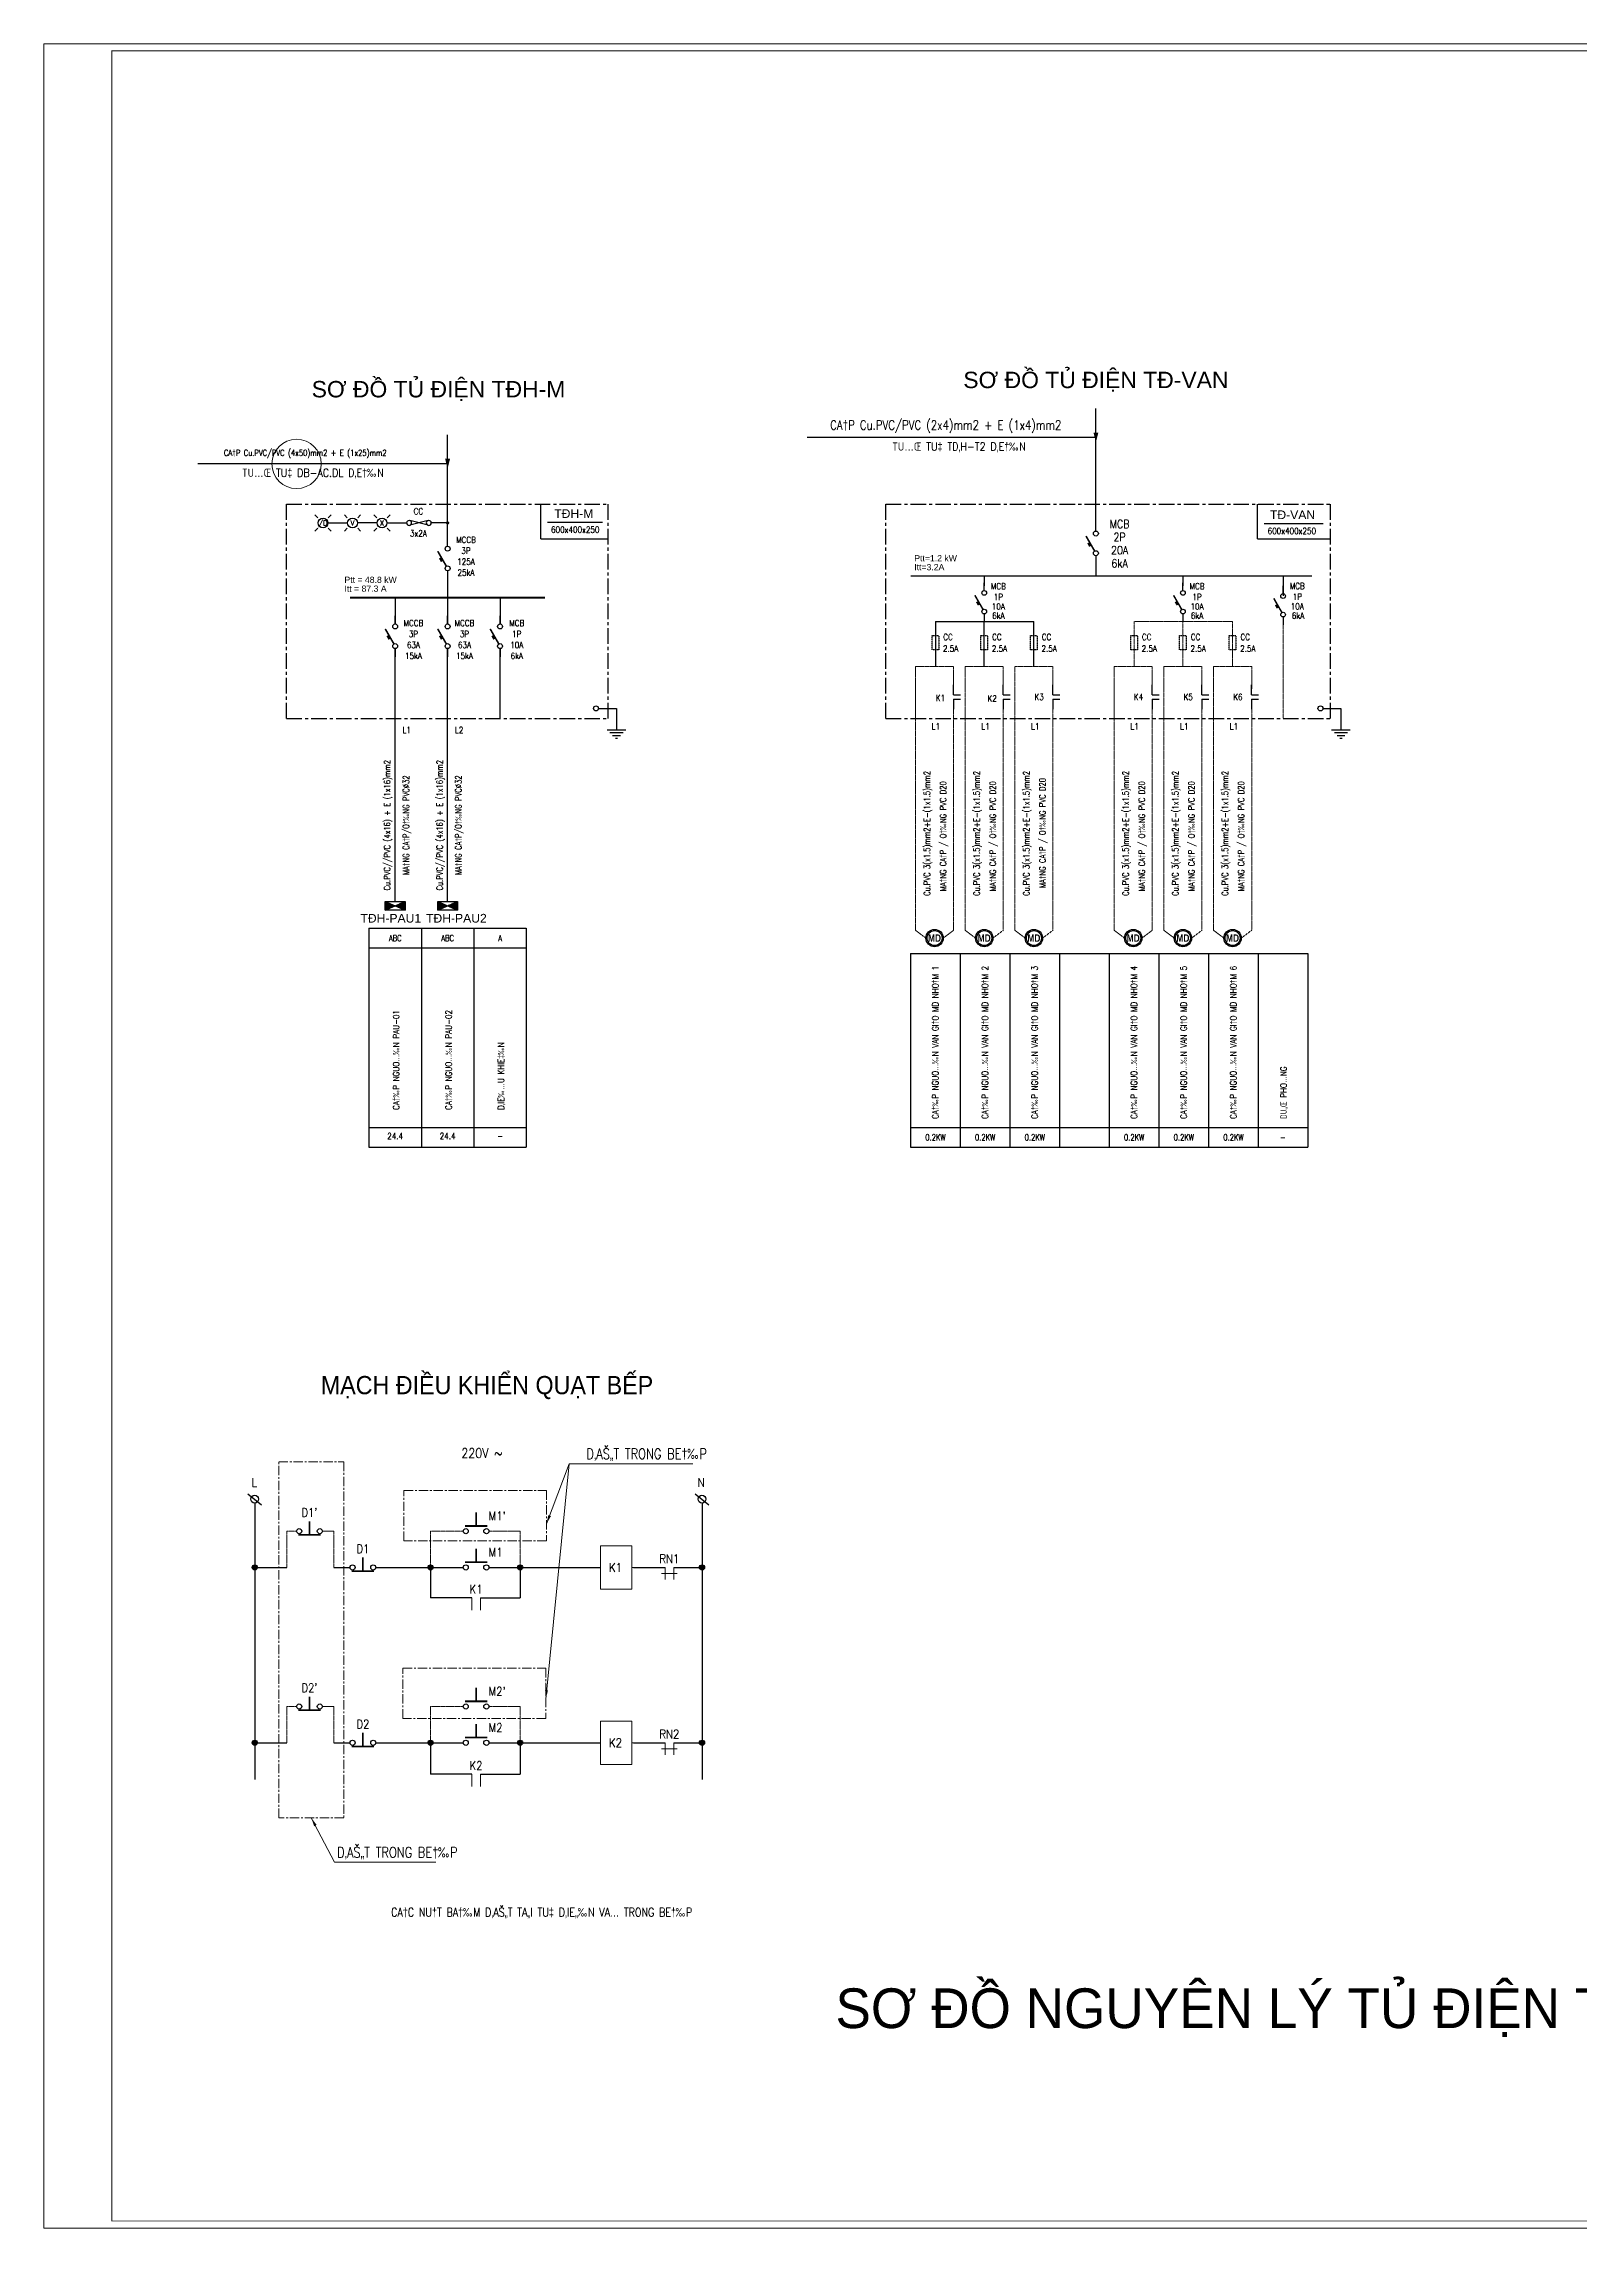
# Model space of a CAD drawing. Header units: millimetres. Extents: x -91525 to 4597779, y -698580 to 576167.
# Drawn here: x -91525 to -29655, y 269725 to 357699 of the extents above; entities that cross this region are included whole.
import ezdxf
from ezdxf.enums import TextEntityAlignment as Align

# ---------------------------------------------------------------- set-up
doc = ezdxf.new("R2010")
doc.units = ezdxf.units.MM
for name, pattern in [('CENTER', [2, 1.25, -0.25, 0.25, -0.25]), ('DASHED', [19.05, 12.7, -6.35]), ('HIDDEN', [0.375, 0.25, -0.125])]:
    doc.linetypes.add(name, pattern=pattern)
doc.layers.get('DEFPOINTS').update_dxf_attribs({"lineweight": 5})
for name, color, linetype in [('0-----Dia-Equi', 2, 'Continuous'), ('0-----Dia-Line', 4, 'Continuous'), ('0-----Dia-Text', 3, 'Continuous'), ('0-----E.L.line', 4, 'DASHED'), ('0-----ED-Text', 3, 'Continuous'), ('0---TBD', 2, 'Continuous'), ('0---TEXT', 3, 'Continuous'), ('0-CDC-ME2-Equip', 2, 'Continuous'), ('DAY-CS', 4, 'HIDDEN'), ('PHU KIEN', 7, 'Continuous'), ('TBD', 2, 'Continuous'), ('TEXT', 6, 'Continuous'), ('TEXT-CS', 3, 'Continuous')]:
    doc.layers.add(name, color=color, linetype=linetype)
for name, color, linetype, lineweight in [('0-----E-Line', 4, 'DASHED', 0), ('0---TBD---SD', 2, 'Continuous', 25), ('1-LINE', 4, 'Continuous', 9), ('KHUNG TEN SD3 - Ariyana 2007$0$0-CON', 253, 'Continuous', 0)]:
    doc.layers.add(name, color=color, linetype=linetype, lineweight=lineweight)
doc.styles.add('$0$ROMANS', font='romans.shx', dxfattribs={"width": 0.7})
doc.styles.add('AVANTH', font='VHAVAN.TTF')
doc.styles.add('E-Diagram', font='arial.ttf')
doc.styles.add('E-text', font='arial.ttf', dxfattribs={"width": 0.8, "height": 1000})
doc.styles.add('E-TEXT bold', font='arialbd.ttf')
doc.styles.add('ROMANS', font='romans.shx', dxfattribs={"width": 0.7, "bigfont": 'vns.shx'})
doc.styles.add('ROMANS1', font='ROMANS1.shx', dxfattribs={"width": 0.8})
doc.styles.add('TEXT1', font='VHARIAL_1.TTF', dxfattribs={"width": 0.85, "height": 200})
doc.dimstyles.new('$0$30', dxfattribs={"dimtxt": 125, "dimasz": 60, "dimexe": 50, "dimexo": 50, "dimgap": 50, "dimtad": 1, "dimdec": 0, "dimzin": 1, "dimdsep": 46, "dimtxsty": '$0$ROMANS', "dimblk1": '$2$_ArchTick', "dimblk2": '$2$_ArchTick', "dimsah": 1, "dimcen": 0, "dimdle": 2.5, "dimclrd": 7, "dimclre": 7, "dimclrt": 7, "dimadec": 0, "dimazin": 0, "dimtfac": 0.666667, "dimtdec": 0, "dimtmove": 1, "dimatfit": 1, "dimfxl": 1, "dimtolj": 1, "dimlwd": -1, "dimlwe": -1, "dimarcsym": 0})

# ---------------------------------------------------------------- blocks, each defined once
blk = doc.blocks.new('DI28')
at = {"layer": '0-CDC-ME2-Equip'}
for p, q in [((0, 0), (0, -575)), ((-176.875, -650), (176.875, -650)), ((-103.75, -725), (103.75, -725)), ((-30.625, -800), (30.625, -800))]:
    blk.add_line(p, q, dxfattribs=at)
at = {"layer": '0-CDC-ME2-Equip', "color": 4}
blk.add_line((-250, -575), (250, -575), dxfattribs=at)
blk = doc.blocks.new('DI2')
at = {"layer": '0-CDC-ME2-Equip'}
for p, q in [((0, 1000), (0, 1250)), ((0, 250), (0, 0))]:
    blk.add_line(p, q, dxfattribs=at)
for points, const_width in [([(-37, 390), (-302, 850)], 50), ([(-177, 533), (-239, 641)], 60)]:
    blk.add_lwpolyline(points, dxfattribs=dict(at, const_width=const_width))
for centre in [(0, 925), (0, 325)]:
    blk.add_circle(centre, 75, dxfattribs=at)
blk = doc.blocks.new('DI60')
for radius in [350, 300]:
    blk.add_circle((0, 0), radius)
at = {"color": 6, "style": 'E-TEXT bold'}
blk.add_attdef('F', text='', height=300, dxfattribs=at).set_placement((0, 0), align=Align.MIDDLE_CENTER)
blk = doc.blocks.new('TDM')
at = {"layer": '0---TBD---SD'}
for p, q in [((334849, 442398), (334849, 442782)), ((334849, 442398), (335027, 442398)), ((334849, 442221), (334849, 441837)), ((334849, 442221), (335027, 442221)), ((334938, 442398), (335115, 442398)), ((334938, 442221), (335115, 442221))]:
    blk.add_line(p, q, dxfattribs=at)
blk = doc.blocks.new('di21')
at = {"layer": '0-CDC-ME2-Equip'}
for p, q in [((-281, 73), (281, -73)), ((-281, -73), (281, 73))]:
    blk.add_line(p, q, dxfattribs=at)
for centre in [(-300, 0), (300, 0)]:
    blk.add_circle(centre, 75, dxfattribs=at)
blk = doc.blocks.new('DOT')
at = {"const_width": 50}
blk.add_lwpolyline([(-25, 0, 1), (25, 0, 1)], format="xyb", close=True, dxfattribs=at)
blk = doc.blocks.new('di17')
at = {"color": 7}
for p, q in [((-159, 159), (-247, 247)), ((159, 159), (247, 247)), ((-159, -159), (-247, -247)), ((159, -159), (247, -247))]:
    blk.add_line(p, q, dxfattribs=at)
blk.add_circle((0, 0), 150)
at = {"color": 7, "style": 'ROMANS'}
blk.add_attdef('R', text='', height=150, dxfattribs=at).set_placement((0, 0), align=Align.MIDDLE_CENTER)
blk = doc.blocks.new('D')
at = {"layer": '0---TBD', "color": 2}
blk.add_lwpolyline([(-1, 286, 50, 50, 0), (-1, -106, 49.5, 49.5, 0)], format="xyseb", dxfattribs=at)
at = {"layer": '0---TBD', "color": 2, "const_width": 49.5}
blk.add_lwpolyline([(-323, -106), (321, -106)], dxfattribs=at)
at = {"layer": '0---TBD', "color": 2}
for centre in [(-298, 0), (296, 0)]:
    blk.add_circle(centre, 74.2, dxfattribs=at)
at = {"layer": '1-LINE', "style": 'ROMANS1', "width": 0.85}
blk.add_attdef('D1', text='', height=250, dxfattribs=at).set_placement((-1, 411), align=Align.CENTER)
blk = doc.blocks.new('NO')
at = {"layer": '1-LINE', "color": 2}
for p, q in [((-125, 0), (-125, -350)), ((125, 0), (125, -350))]:
    blk.add_line(p, q, dxfattribs=at)
at = {"layer": '1-LINE', "style": 'ROMANS1', "width": 0.85}
blk.add_attdef('TR', text='', height=250, dxfattribs=at).set_placement((0, 125), align=Align.CENTER)
blk = doc.blocks.new('NODE')
blk.add_hatch(color=256).paths.add_polyline_path([(-75, 0, 1), (75, 0, 1)])
blk.add_circle((0, 0), 75)
blk = doc.blocks.new('TR')
at = {"color": 3}
for p, q in [((-450, 0), (-500, 0)), ((450, 0), (500, 0))]:
    blk.add_line(p, q, dxfattribs=at)
at = {"layer": '1-LINE', "color": 2}
for p, q in [((-450, 625), (450, 625)), ((-450, -625), (-450, 625)), ((450, 625), (450, -625)), ((450, -625), (-450, -625))]:
    blk.add_line(p, q, dxfattribs=at)
at = {"layer": '1-LINE', "style": 'ROMANS1', "width": 0.8}
blk.add_attdef('TR1', text='', height=250, dxfattribs=at).set_placement((-15, -125), align=Align.CENTER)
blk = doc.blocks.new('NC')
at = {"layer": '1-LINE', "color": 2}
for p, q in [((-125, 0), (-125, -350)), ((125, 0), (125, -350)), ((-225, -175), (225, -175))]:
    blk.add_line(p, q, dxfattribs=at)
at = {"layer": '1-LINE', "style": 'ROMANS1', "width": 0.85}
blk.add_attdef('TR', text='', height=250, dxfattribs=at).set_placement((0, 125), align=Align.CENTER)
blk = doc.blocks.new('$2$_ArchTick')
at = {"color": 0, "linetype": 'ByBlock', "const_width": 0.15}
blk.add_lwpolyline([(-0.5, -0.5), (0.5, 0.5)], dxfattribs=at)
blk = doc.blocks.new('MMMM')
at = {"layer": '0---TBD', "color": 2, "const_width": 49.5}
for points in [[(-322, 148), (322, 148)], [(0, 541), (0, 148)]]:
    blk.add_lwpolyline(points, dxfattribs=at)
at = {"layer": '0---TBD', "color": 2}
for centre in [(-297, 0), (297, 0)]:
    blk.add_circle(centre, 74.2, dxfattribs=at)
at = {"layer": '1-LINE', "style": 'ROMANS1', "width": 0.85}
blk.add_attdef('M1', text='', height=250, dxfattribs=at).set_placement((362, 313), align=Align.CENTER)
blk = doc.blocks.new('*X39')
at = {"color": 0}
for p, q in [((32025, 38840), (32032, 38847)), ((32025, 38813), (32051, 38839)), ((32025, 38787), (32069, 38831)), ((32025, 38760), (32087, 38823)), ((32025, 38734), (32106, 38815)), ((32025, 38707), (32124, 38807)), ((32025, 38681), (32143, 38798)), ((32025, 38654), (32161, 38790)), ((32025, 38628), (32180, 38782)), ((32025, 38601), (32198, 38774)), ((32025, 38575), (32217, 38766)), ((32025, 38548), (32235, 38758)), ((32025, 38522), (32253, 38750)), ((32034, 38504), (32272, 38742)), ((32081, 38524), (32290, 38734)), ((32128, 38545), (32309, 38726)), ((32175, 38566), (32327, 38718)), ((32222, 38586), (32346, 38710)), ((32456, 38661), (32505, 38710)), ((32475, 38653), (32552, 38731)), ((32493, 38645), (32600, 38751)), ((32512, 38637), (32647, 38772)), ((32530, 38629), (32694, 38793)), ((32549, 38621), (32741, 38813)), ((32567, 38613), (32788, 38834)), ((32586, 38605), (32825, 38844)), ((32604, 38597), (32825, 38818)), ((32622, 38589), (32825, 38791)), ((32641, 38581), (32825, 38765)), ((32659, 38572), (32825, 38738)), ((32678, 38564), (32825, 38712)), ((32270, 38607), (32364, 38702)), ((32317, 38628), (32383, 38694)), ((32364, 38648), (32401, 38685)), ((32411, 38669), (32420, 38677)), ((32438, 38669), (32458, 38689)), ((32696, 38556), (32825, 38685)), ((32715, 38548), (32825, 38659)), ((32733, 38540), (32825, 38632)), ((32752, 38532), (32825, 38606)), ((32770, 38524), (32825, 38579)), ((32788, 38516), (32825, 38553)), ((32807, 38508), (32825, 38526))]:
    blk.add_line(p, q, dxfattribs=at)
blk = doc.blocks.new('p3')
at = {"layer": 'TBD'}
for p, q in [((-400, 175), (400, 175)), ((-400, 175), (400, -175)), ((-400, -175), (400, 175)), ((-400, -175), (-400, 175)), ((400, 175), (400, -175)), ((400, -175), (-400, -175))]:
    blk.add_line(p, q, dxfattribs=at)
blk.add_blockref('*X39', (-32425, -38675), dxfattribs=at)
blk = doc.blocks.new('KHUNG TEN SD3 - Ariyana 2007')
at = {"layer": 'DEFPOINTS', "color": 1}
blk.add_lwpolyline([(527153.77, 1774368.57), (527559.52, 1774368.57), (527559.52, 1774655.49), (527153.77, 1774655.49)], close=True, dxfattribs=at)
at = {"layer": 'KHUNG TEN SD3 - Ariyana 2007$0$0-CON', "const_width": 0.12}
blk.add_lwpolyline([(527162.72, 1774654.54), (527558.56, 1774654.54), (527558.56, 1774369.53), (527162.72, 1774369.53)], close=True, dxfattribs=at)

msp = doc.modelspace()

# ---------------------------------------------------------------- linework, layer by layer
at = {"color": 1, "linetype": 'CENTER', "ltscale": 500}
for p, q in [((-81752, 330531), (-81753, 339156)), ((-81753, 339156), (-68795, 339156)), ((-68794, 330531), (-68795, 339156)), ((-57620, 339156), (-39718, 339156)), ((-57620, 330531), (-57620, 339156)), ((-39718, 330531), (-39718, 339156)), ((-81752, 330531), (-68794, 330531)), ((-57620, 330531), (-39718, 330531))]:
    msp.add_line(p, q, dxfattribs=at)
at = {"color": 1, "linetype": 'Continuous'}
for p, q in [((-71503, 337756), (-71503, 339156)), ((-42656, 337756), (-42656, 339156)), ((-71234, 338430), (-69028, 338430)), ((-42390, 338381), (-40002, 338381)), ((-71503, 337756), (-68795, 337756)), ((-42656, 337756), (-39718, 337756))]:
    msp.add_line(p, q, dxfattribs=at)
at = {"color": 2, "linetype": 'Continuous'}
for p, q in [((-78430, 322085), (-72094, 322085)), ((-78430, 322085), (-78430, 313257)), ((-76318, 322085), (-72094, 322085)), ((-72094, 322085), (-72094, 313257)), ((-56620, 321057), (-40620, 321057)), ((-56620, 321057), (-56620, 313257)), ((-78430, 313257), (-72094, 313257)), ((-76318, 313257), (-72094, 313257)), ((-56620, 313257), (-40620, 313257))]:
    msp.add_line(p, q, dxfattribs=at)
at = {"linetype": 'Continuous'}
for p, q in [((-76318, 322085), (-76318, 313257)), ((-74206, 322085), (-74206, 313257)), ((-72094, 322085), (-72094, 313257)), ((-72094, 322085), (-72094, 313257)), ((-78430, 321285), (-72094, 321285)), ((-56620, 321057), (-56620, 313257)), ((-54620, 321057), (-54620, 313257)), ((-54620, 321057), (-54620, 313257)), ((-54620, 321057), (-54620, 313257)), ((-52620, 321057), (-52620, 313257)), ((-52620, 321057), (-52620, 313257)), ((-52620, 321057), (-52620, 313257)), ((-50620, 321057), (-50620, 313257)), ((-50620, 321057), (-50620, 313257)), ((-48620, 321057), (-48620, 313257)), ((-46620, 321057), (-46620, 313257)), ((-46620, 321057), (-46620, 313257)), ((-46620, 321057), (-46620, 313257)), ((-44620, 321057), (-44620, 313257)), ((-44620, 321057), (-44620, 313257)), ((-42620, 321057), (-42620, 313257)), ((-40620, 321057), (-40620, 313257)), ((-78430, 314057), (-72094, 314057)), ((-56620, 314057), (-40620, 314057))]:
    msp.add_line(p, q, dxfattribs=at)
at = {"layer": '0-----Dia-Equi', "color": 7}
for p, q in [((-80080, 338400), (-79288, 338400)), ((-78100, 338400), (-78892, 338400)), ((-77704, 338400), (-76912, 338400)), ((-75262, 338400), (-75922, 338400))]:
    msp.add_line(p, q, dxfattribs=at)
at = {"layer": '0-----Dia-Equi'}
for p, q in [((-69187, 330931), (-68462, 330931)), ((-40018, 330931), (-39293, 330931))]:
    msp.add_line(p, q, dxfattribs=at)
at = {"layer": '0-----Dia-Equi', "elevation": 0}
for points in [[(-49158, 341642, 0, 198, 0), (-49158, 342038, 198, 198, 0)], [(-75262, 340586, 0, 198, 0), (-75262, 340982, 198, 198, 0)]]:
    msp.add_lwpolyline(points, format="xyseb", dxfattribs=at)
at = {"layer": '0-----Dia-Equi'}
for centre in [(-69287, 330931), (-40118, 330931)]:
    msp.add_circle(centre, 100, dxfattribs=at)
at = {"layer": '0-----Dia-Line', "linetype": 'Continuous'}
for p, q in [((-49159, 338070), (-49158, 343003)), ((-75262, 337625), (-75261, 341947)), ((-77374, 335394), (-77374, 334331)), ((-75262, 335394), (-75262, 334331)), ((-73150, 335394), (-73150, 334331)), ((-55620, 334425), (-55620, 332624)), ((-55620, 334425), (-55620, 332624)), ((-77374, 330531), (-77374, 333341)), ((-75262, 330531), (-75262, 333341)), ((-73150, 330531), (-73150, 333341)), ((-77374, 323160), (-77374, 330531)), ((-75262, 323160), (-75262, 330531))]:
    msp.add_line(p, q, dxfattribs=at)
at = {"layer": '0-----Dia-Line'}
for p, q in [((-49159, 337080), (-49159, 336262)), ((-75262, 336305), (-75262, 335394)), ((-53655, 336262), (-53655, 335862)), ((-45655, 336262), (-45655, 335862)), ((-41620, 336262), (-41620, 335462))]:
    msp.add_line(p, q, dxfattribs=at)
at = {"layer": '0-----Dia-Line', "elevation": 0}
for points, const_width in [([(-56620, 336262), (-40460, 336262)], 62.5), ([(-79192, 335394), (-71345, 335394)], 82.5)]:
    msp.add_lwpolyline(points, dxfattribs=dict(at, const_width=const_width))
at = {"layer": '0-----Dia-Line', "linetype": 'Continuous', "elevation": 0}
for points in [[(-55620, 334425), (-51655, 334425)], [(-53655, 332624), (-53655, 334425)], [(-51655, 332624), (-51655, 334425)]]:
    msp.add_lwpolyline(points, dxfattribs=at)
at = {"layer": '0-----Dia-Text', "color": 7, "linetype": 'Continuous'}
for p, q in [((-60782, 341850), (-49158, 341850)), ((-85314, 340794), (-75261, 340794))]:
    msp.add_line(p, q, dxfattribs=at)
at = {"layer": '0-----E-Line'}
for p, q in [((-54005, 321682), (-54423, 321996)), ((-53305, 321682), (-52887, 321996)), ((-52005, 321682), (-52423, 321996)), ((-51305, 321682), (-50887, 321996)), ((-46005, 321682), (-46423, 321996)), ((-45305, 321682), (-44887, 321996)), ((-44005, 321682), (-44423, 321996)), ((-43305, 321682), (-42887, 321996))]:
    msp.add_line(p, q, dxfattribs=at)
at = {"layer": '0-----E-Line', "elevation": 0}
for points in [[(-43655, 332624), (-43655, 334425), (-47620, 334425), (-47620, 332624)], [(-45655, 332624), (-45655, 334425)], [(-41620, 334300), (-41620, 330531)], [(-56423, 330531), (-56423, 332624), (-54887, 332624), (-54887, 331480)], [(-54423, 330531), (-54423, 332624), (-52887, 332624), (-52887, 331879)], [(-52423, 330898), (-52423, 332624), (-50887, 332624), (-50887, 331879)], [(-48423, 330531), (-48423, 332624), (-46887, 332624), (-46887, 331480)], [(-46423, 330531), (-46423, 332624), (-44887, 332624), (-44887, 331879)], [(-44423, 330531), (-44423, 332624), (-42887, 332624), (-42887, 331879)], [(-56005, 321682), (-56423, 321996), (-56423, 331921)], [(-54887, 331922), (-54887, 331699)], [(-54887, 331921), (-54887, 331480)], [(-52887, 331922), (-52887, 331699)], [(-50887, 331922), (-50887, 331699)], [(-48005, 321682), (-48423, 321996), (-48423, 331921)], [(-46887, 331922), (-46887, 331699)], [(-46887, 331921), (-46887, 331480)], [(-44887, 331922), (-44887, 331699)], [(-42887, 331922), (-42887, 331699)], [(-54887, 331296), (-54887, 321996), (-55305, 321682)], [(-54887, 331296), (-54887, 330957)], [(-54423, 321996), (-54423, 330898)], [(-52887, 331296), (-52887, 330957)], [(-52887, 330898), (-52887, 321996)], [(-52423, 321996), (-52423, 330898)], [(-50887, 331296), (-50887, 330957)], [(-50887, 330898), (-50887, 321996)], [(-46887, 331296), (-46887, 321996), (-47305, 321682)], [(-46887, 331296), (-46887, 330957)], [(-46423, 321996), (-46423, 330898)], [(-44887, 331296), (-44887, 330957)], [(-44887, 330898), (-44887, 321996)], [(-44423, 321996), (-44423, 330898)], [(-42887, 331296), (-42887, 330957)], [(-42887, 330898), (-42887, 321996)]]:
    msp.add_lwpolyline(points, dxfattribs=at)
at = {"layer": '0---TBD', "color": 3}
for p, q in [((-83304, 299303), (-82757, 298864)), ((-65295, 299303), (-64748, 298864)), ((-83027, 298931), (-83027, 287802)), ((-65018, 298931), (-65018, 287802)), ((-83027, 296338), (-81732, 296338)), ((-79840, 296338), (-79192, 296338)), ((-78152, 296338), (-74636, 296338)), ((-75949, 296338), (-75949, 295112)), ((-73597, 296338), (-72343, 296338)), ((-72343, 296338), (-72343, 295112)), ((-72343, 296338), (-69110, 296338)), ((-67780, 296338), (-66508, 296338)), ((-66158, 296338), (-65018, 296338)), ((-74292, 295112), (-75949, 295112)), ((-73942, 295112), (-72343, 295112)), ((-83027, 289278), (-81732, 289278)), ((-79840, 289278), (-79192, 289278)), ((-78152, 289278), (-74636, 289278)), ((-75949, 289278), (-75949, 288008)), ((-73597, 289278), (-72343, 289278)), ((-72343, 289278), (-72343, 288008)), ((-72343, 289278), (-69110, 289278)), ((-67780, 289278), (-66508, 289278)), ((-66158, 289278), (-65018, 289278)), ((-74292, 288008), (-75949, 288008)), ((-73942, 288008), (-72343, 288008))]:
    msp.add_line(p, q, dxfattribs=at)
for centre in [(-83029, 299089), (-65020, 299089)]:
    msp.add_circle(centre, 158, dxfattribs=at)
at = {"layer": '1-LINE', "color": 1, "linetype": 'CENTER', "ltscale": 300, "elevation": 0}
for points in [[(-82064, 300592), (-79437, 300592), (-79437, 286252), (-82064, 286252)], [(-77024, 299442), (-71277, 299442), (-71277, 297411), (-77024, 297411)], [(-77061, 292287), (-71313, 292287), (-71313, 290256), (-77061, 290256)]]:
    msp.add_lwpolyline(points, close=True, dxfattribs=at)
at = {"layer": '1-LINE', "color": 3, "linetype": 'DASHED', "elevation": 0}
for points in [[(-81732, 296338), (-81732, 297799), (-81343, 297799)], [(-79840, 296338), (-79840, 297799), (-80303, 297799)], [(-75949, 296338), (-75949, 297799), (-74636, 297799)], [(-72343, 296338), (-72343, 297799), (-73597, 297799)], [(-81732, 289278), (-81732, 290738), (-81343, 290738)], [(-79840, 289278), (-79840, 290738), (-80303, 290738)], [(-75949, 289278), (-75949, 290738), (-74636, 290738)], [(-72343, 289278), (-72343, 290738), (-73597, 290738)]]:
    msp.add_lwpolyline(points, dxfattribs=at)
at = {"layer": 'DAY-CS', "color": 2, "ltscale": 5, "elevation": 0}
for points in [[(-55754, 333873), (-55486, 333873), (-55486, 333292), (-55754, 333292)], [(-53789, 333873), (-53520, 333873), (-53520, 333292), (-53789, 333292)], [(-51789, 333873), (-51520, 333873), (-51520, 333292), (-51789, 333292)], [(-47754, 333873), (-47486, 333873), (-47486, 333292), (-47754, 333292)], [(-45789, 333873), (-45520, 333873), (-45520, 333292), (-45789, 333292)], [(-43789, 333873), (-43520, 333873), (-43520, 333292), (-43789, 333292)]]:
    msp.add_lwpolyline(points, close=True, dxfattribs=at)
at = {"layer": 'DEFPOINTS', "color": 7, "ltscale": 20}
msp.add_circle((-81344, 340776), 993, dxfattribs=at)

# ---------------------------------------------------------------- block references
at = {"layer": '0-----Dia-Equi', "xscale": 1.320000000006985, "yscale": 1.320000000006985, "zscale": 1.320000000006985}
for p, values in [((-80278, 338400), {'R': '/D'}), ((-79090, 338400), {'R': 'V'}), ((-77902, 338400), {'R': 'X'})]:
    msp.add_blockref('di17', p, dxfattribs=at).add_auto_attribs(values)
at = {"layer": '0-----Dia-Equi'}
for name, p, xscale, yscale, zscale in [('di21', (-76417, 338400), -1.320000000006985, 1.320000000065193, 1.32), ('DOT', (-75262, 338400), -1.320000000006985, 1.320000000065193, 1.32), ('DI2', (-49159, 336750), 1.320000000006985, 1.320000000006985, 1.320000000006985), ('DI2', (-75262, 336140), 1.320000000006985, 1.320000000006985, 1.320000000006985), ('DI2', (-45655, 334424), 1.25, 1.25, 1.25), ('DI2', (-41620, 334300), 1.25, 1.25, 1.25), ('DI28', (-68462, 330931), 1.5, 1.5, 1.5), ('DI28', (-39293, 330931), 1.5, 1.5, 1.5)]:
    msp.add_blockref(name, p, dxfattribs=dict(at, xscale=xscale, yscale=yscale, zscale=zscale))
at = {"layer": '0-----Dia-Equi', "linetype": 'Continuous', "xscale": 1.320000000006985, "yscale": 1.320000000006985, "zscale": 1.320000000006985}
for p in [(-77374, 333011), (-75262, 333011), (-73150, 333011)]:
    msp.add_blockref('DI2', p, dxfattribs=at)
at = {"layer": '0-----Dia-Equi'}
ref = msp.add_blockref('DI60', (-55655, 321682), dxfattribs=at)
ref.add_attrib('F', 'MD', dxfattribs={"layer": '0', "color": 6, "height": 300, "style": 'E-TEXT bold', "width": 0.8}).set_placement((-55655, 321682), align=Align.MIDDLE_CENTER)
ref = msp.add_blockref('DI60', (-53655, 321682), dxfattribs=at)
ref.add_attrib('F', 'MD', dxfattribs={"layer": '0', "color": 6, "height": 300, "style": 'E-TEXT bold', "width": 0.8}).set_placement((-53655, 321682), align=Align.MIDDLE_CENTER)
ref = msp.add_blockref('DI60', (-51655, 321682), dxfattribs=at)
ref.add_attrib('F', 'MD', dxfattribs={"layer": '0', "color": 6, "height": 300, "style": 'E-TEXT bold', "width": 0.8}).set_placement((-51655, 321682), align=Align.MIDDLE_CENTER)
ref = msp.add_blockref('DI60', (-47655, 321682), dxfattribs=at)
ref.add_attrib('F', 'MD', dxfattribs={"layer": '0', "color": 6, "height": 300, "style": 'E-TEXT bold', "width": 0.8}).set_placement((-47655, 321682), align=Align.MIDDLE_CENTER)
ref = msp.add_blockref('DI60', (-45655, 321682), dxfattribs=at)
ref.add_attrib('F', 'MD', dxfattribs={"layer": '0', "color": 6, "height": 300, "style": 'E-TEXT bold', "width": 0.8}).set_placement((-45655, 321682), align=Align.MIDDLE_CENTER)
ref = msp.add_blockref('DI60', (-43655, 321682), dxfattribs=at)
ref.add_attrib('F', 'MD', dxfattribs={"layer": '0', "color": 6, "height": 300, "style": 'E-TEXT bold', "width": 0.8}).set_placement((-43655, 321682), align=Align.MIDDLE_CENTER)
at = {"layer": '0-----Dia-Line', "linetype": 'Continuous', "xscale": 1.25, "yscale": 1.25, "zscale": 1.25}
msp.add_blockref('DI2', (-53655, 334424), dxfattribs=at)
at = {"layer": '0-----E.L.line', "ltscale": 20}
for p in [(-77374, 322985), (-75262, 322985)]:
    msp.add_blockref('p3', p, dxfattribs=at)
at = {"layer": '0---TBD', "color": 3, "xscale": 1.399999999994706, "yscale": 1.399999999994706, "zscale": 1.399999999994706, "rotation": 270.0000496982497}
for p in [(-83027, 296338), (-65018, 296338), (-83027, 289278), (-65018, 289278)]:
    msp.add_blockref('NODE', p, dxfattribs=at)
at = {"layer": '0---TBD', "color": 3, "xscale": 1.399999999994179, "yscale": 1.399999999994179, "zscale": 1.399999999994179}
for p in [(-75949, 296338), (-72343, 296338), (-72343, 296338), (-75949, 289278), (-75949, 289278), (-72343, 289278), (-72343, 289278), (-72343, 289278), (-72343, 289278)]:
    msp.add_blockref('NODE', p, dxfattribs=at)
at = {"layer": '1-LINE'}
ref = msp.add_blockref('D', (-80821, 297799), dxfattribs=dict(at, xscale=1.399999999994179, yscale=1.399999999994179, zscale=1.399999999994179))
ref.add_attrib('D1', "D1'", dxfattribs={"color": 3, "height": 350, "style": 'ROMANS1', "width": 0.85}).set_placement((-80823, 298374), align=Align.CENTER)
ref = msp.add_blockref('MMMM', (-74117, 297799), dxfattribs=dict(at, xscale=1.399999999994179, yscale=1.399999999994179, zscale=1.399999999994179))
ref.add_attrib('M1', "M1'", (-73610, 298236), dxfattribs={"color": 3, "height": 350, "style": 'ROMANS1', "width": 0.85})
ref = msp.add_blockref('D', (-78670, 296338), dxfattribs=dict(at, xscale=1.399999999994179, yscale=1.399999999994179, zscale=1.399999999994179))
ref.add_attrib('D1', 'D1', dxfattribs={"color": 3, "height": 350, "style": 'ROMANS1', "width": 0.85}).set_placement((-78672, 296914), align=Align.CENTER)
ref = msp.add_blockref('MMMM', (-74117, 296338), dxfattribs=dict(at, xscale=1.399999999994179, yscale=1.399999999994179, zscale=1.399999999994179))
ref.add_attrib('M1', 'M1', (-73610, 296776), dxfattribs={"color": 3, "height": 350, "style": 'ROMANS1', "width": 0.85})
ref = msp.add_blockref('TR', (-68480, 296338), dxfattribs=dict(at, xscale=1.399999999994179, yscale=1.399999999994179, zscale=1.399999999994179))
ref.add_attrib('TR1', 'K1', dxfattribs={"color": 3, "height": 350, "style": 'ROMANS1', "width": 0.85}).set_placement((-68501, 296163), align=Align.CENTER)
ref = msp.add_blockref('NC', (-66333, 296338), dxfattribs=dict(at, xscale=1.399999999994179, yscale=1.399999999994179, zscale=1.399999999994179))
ref.add_attrib('TR', 'RN1', dxfattribs={"color": 3, "height": 350, "style": 'ROMANS1', "width": 0.85}).set_placement((-66333, 296513), align=Align.CENTER)
ref = msp.add_blockref('NO', (-74117, 295112), dxfattribs=dict(at, xscale=1.399999999994179, yscale=1.399999999994179, zscale=1.399999999994179))
ref.add_attrib('TR', 'K1', dxfattribs={"color": 3, "height": 350, "style": 'ROMANS1', "width": 0.85}).set_placement((-74117, 295287), align=Align.CENTER)
ref = msp.add_blockref('D', (-80821, 290738), dxfattribs=dict(at, xscale=1.399999999994179, yscale=1.399999999994179, zscale=1.399999999994179))
ref.add_attrib('D1', "D2'", dxfattribs={"color": 3, "height": 350, "style": 'ROMANS1', "width": 0.85}).set_placement((-80823, 291314), align=Align.CENTER)
ref = msp.add_blockref('MMMM', (-74117, 290738), dxfattribs=dict(at, xscale=1.399999999994179, yscale=1.399999999994179, zscale=1.399999999994179))
ref.add_attrib('M1', "M2'", (-73610, 291176), dxfattribs={"color": 3, "height": 350, "style": 'ROMANS1', "width": 0.85})
ref = msp.add_blockref('D', (-78670, 289278), dxfattribs=dict(at, xscale=1.399999999994179, yscale=1.399999999994179, zscale=1.399999999994179))
ref.add_attrib('D1', 'D2', dxfattribs={"color": 3, "height": 350, "style": 'ROMANS1', "width": 0.85}).set_placement((-78672, 289854), align=Align.CENTER)
ref = msp.add_blockref('MMMM', (-74117, 289278), dxfattribs=dict(at, xscale=1.399999999994179, yscale=1.399999999994179, zscale=1.399999999994179))
ref.add_attrib('M1', 'M2', (-73610, 289716), dxfattribs={"color": 3, "height": 350, "style": 'ROMANS1', "width": 0.85})
ref = msp.add_blockref('TR', (-68480, 289278), dxfattribs=dict(at, xscale=1.399999999994179, yscale=1.399999999994179, zscale=1.399999999994179))
ref.add_attrib('TR1', 'K2', dxfattribs={"color": 3, "height": 350, "style": 'ROMANS1', "width": 0.85}).set_placement((-68501, 289103), align=Align.CENTER)
ref = msp.add_blockref('NC', (-66333, 289278), dxfattribs=dict(at, xscale=1.399999999994179, yscale=1.399999999994179, zscale=1.399999999994179))
ref.add_attrib('TR', 'RN2', dxfattribs={"color": 3, "height": 350, "style": 'ROMANS1', "width": 0.85}).set_placement((-66333, 289453), align=Align.CENTER)
ref = msp.add_blockref('NO', (-74117, 288008), dxfattribs=dict(at, xscale=1.399999999994179, yscale=1.399999999994179, zscale=1.399999999994179))
ref.add_attrib('TR', 'K2', dxfattribs={"color": 3, "height": 350, "style": 'ROMANS1', "width": 0.85}).set_placement((-74117, 288183), align=Align.CENTER)
at = {"layer": 'DAY-CS', "color": 2, "ltscale": 5, "xscale": 306.614037341089, "yscale": 306.614037341089, "zscale": 306.614037341089}
msp.add_blockref('KHUNG TEN SD3 - Ariyana 2007', (-161724270, -543776587), dxfattribs=at)
at = {"layer": 'PHU KIEN', "color": 9, "xscale": 1.038888888811925, "yscale": 1.038888888811925, "zscale": 1.038888888811925}
for p in [(-402758, -128122), (-400758, -128122), (-398758, -128122), (-394758, -128122), (-392758, -128122), (-390758, -128122)]:
    msp.add_blockref('TDM', p, dxfattribs=at)

# ---------------------------------------------------------------- texts
at = {"layer": '0-----Dia-Text', "color": 6, "style": 'E-text'}
for s, height, p in [('SƠ ĐỒ TỦ ĐIỆN TĐH-M', 660, (-75628, 343456)), ('SƠ ĐỒ TỦ ĐIỆN TĐ-VAN', 660, (-49159, 343829)), ('TĐH-M', 350, (-70181, 338601)), ('TĐ-VAN', 350, (-41241, 338553)), ('TĐH-PAU1', 350, (-77549, 322306)), ('TĐH-PAU2', 350, (-74908, 322306))]:
    msp.add_text(s, height=height, dxfattribs=at).set_placement(p, align=Align.CENTER)
at = {"layer": '0-----Dia-Text', "linetype": 'Continuous'}
for s, height, style, width, p in [('CA†P Cu.PVC/PVC (2x4)mm2 + E (1x4)mm2', 375, 'ROMANS1', 0.8, (-55203, 342153)), ('600x400x250', 250, 'ROMANS', 0.85, (-70122, 338001)), ('600x400x250', 250, 'ROMANS', 0.85, (-41269, 337953)), ('MCB', 250, 'ROMANS1', 0.85, (-53085, 335727)), ('1P', 250, 'ROMANS1', 0.85, (-53085, 335292)), ('MCB', 250, 'ROMANS1', 0.85, (-45085, 335727)), ('1P', 250, 'ROMANS1', 0.85, (-45085, 335292)), ('MCB', 250, 'ROMANS1', 0.85, (-41050, 335736, 0)), ('1P', 250, 'ROMANS1', 0.85, (-41050, 335301, 0)), ('MCCB', 250, 'ROMANS1', 0.85, (-76637, 334241)), ('MCCB', 250, 'ROMANS1', 0.85, (-74582, 334241)), ('MCB', 250, 'ROMANS1', 0.85, (-72476, 334241)), ('6kA', 250, 'ROMANS1', 0.85, (-53085, 334539)), ('10A', 250, 'ROMANS1', 0.85, (-53085, 334909)), ('6kA', 250, 'ROMANS1', 0.85, (-45085, 334539)), ('10A', 250, 'ROMANS1', 0.85, (-45085, 334909)), ('10A', 250, 'ROMANS1', 0.85, (-41050, 334919, 0)), ('6kA', 250, 'ROMANS1', 0.85, (-41020, 334539)), ('63A', 250, 'ROMANS1', 0.85, (-76637, 333361)), ('3P', 250, 'ROMANS1', 0.85, (-76637, 333801)), ('63A', 250, 'ROMANS1', 0.85, (-74582, 333361)), ('3P', 250, 'ROMANS1', 0.85, (-74582, 333801)), ('10A', 250, 'ROMANS1', 0.85, (-72476, 333361)), ('1P', 250, 'ROMANS1', 0.85, (-72476, 333801)), ('2.5A', 250, 'ROMANS1', 0.85, (-55007, 333217)), ('CC', 250, 'ROMANS1', 0.85, (-55113, 333681)), ('2.5A', 250, 'ROMANS1', 0.85, (-53041, 333217)), ('CC', 250, 'ROMANS1', 0.85, (-53147, 333681)), ('2.5A', 250, 'ROMANS1', 0.85, (-51041, 333217)), ('CC', 250, 'ROMANS1', 0.85, (-51147, 333681)), ('2.5A', 250, 'ROMANS1', 0.85, (-47007, 333217)), ('CC', 250, 'ROMANS1', 0.85, (-47113, 333681)), ('2.5A', 250, 'ROMANS1', 0.85, (-45041, 333217)), ('CC', 250, 'ROMANS1', 0.85, (-45147, 333681)), ('2.5A', 250, 'ROMANS1', 0.85, (-43041, 333217)), ('CC', 250, 'ROMANS1', 0.85, (-43147, 333681)), ('15kA', 250, 'ROMANS1', 0.85, (-76637, 332921)), ('15kA', 250, 'ROMANS1', 0.85, (-74582, 332921)), ('6kA', 250, 'ROMANS1', 0.85, (-72476, 332921)), ('K1', 250, 'ROMANS1', 0.85, (-55416, 331227)), ('K2', 250, 'ROMANS1', 0.85, (-53335, 331205)), ('K3', 250, 'ROMANS1', 0.85, (-51441, 331268)), ('K4', 250, 'ROMANS1', 0.85, (-47441, 331268)), ('K5', 250, 'ROMANS1', 0.85, (-45441, 331268)), ('K6', 250, 'ROMANS1', 0.85, (-43441, 331268)), ('ABC', 250, 'ROMANS1', 0.8, (-77373, 321555)), ('ABC', 250, 'ROMANS1', 0.8, (-75261, 321555)), ('A', 250, 'ROMANS1', 0.8, (-73149, 321555)), ('24.4', 250, 'ROMANS1', 0.85, (-77374, 313587)), ('24.4', 250, 'ROMANS1', 0.85, (-75262, 313587)), ('-', 250, 'ROMANS1', 0.85, (-73150, 313587)), ('0.2KW', 250, 'ROMANS1', 0.8, (-55620, 313532)), ('0.2KW', 250, 'ROMANS1', 0.8, (-53620, 313532)), ('0.2KW', 250, 'ROMANS1', 0.8, (-51620, 313532)), ('0.2KW', 250, 'ROMANS1', 0.8, (-47620, 313532)), ('0.2KW', 250, 'ROMANS1', 0.8, (-45620, 313532)), ('0.2KW', 250, 'ROMANS1', 0.8, (-43620, 313532)), ('-', 250, 'ROMANS1', 0.8, (-41630, 313532))]:
    msp.add_text(s, height=height, dxfattribs=dict(at, style=style, width=width)).set_placement(p, align=Align.CENTER)
at = {"layer": '0-----Dia-Text', "color": 2, "linetype": 'Continuous', "style": 'ROMANS1', "width": 0.8}
msp.add_text('CA†P Cu.PVC/PVC (4x50)mm2 + E (1x25)mm2', height=250, dxfattribs=at).set_placement((-80994, 341097), align=Align.CENTER)
at = {"layer": '0-----Dia-Text', "style": 'ROMANS1', "width": 0.85}
for s, height, p in [('TU…Œ TU‡ TD‚H-T2 D‚E†‰N', 330, (-54670, 341454)), ('TU…Œ TU‡ DB-AC.DL D‚E†‰N', 330, (-80688, 340398)), ('CC', 250, (-76438, 338871)), ('3x2A', 250, (-76438, 337979)), ('MCCB', 250, (-74521, 337719)), ('MCB', 330, (-48204, 338358)), ('2P', 330, (-48204, 337830)), ('3P', 250, (-74521, 337279)), ('20A', 330, (-48204, 337302)), ('25kA', 250, (-74521, 336399)), ('6kA', 330, (-48204, 336774))]:
    msp.add_text(s, height=height, dxfattribs=at).set_placement(p, align=Align.MIDDLE)
at = {"layer": '0-----Dia-Text', "color": 2, "style": 'ROMANS1', "width": 0.85}
msp.add_text('125A', height=250, dxfattribs=at).set_placement((-74521, 336839), align=Align.MIDDLE)
at = {"layer": '0-----Dia-Text', "linetype": 'Continuous', "style": 'ROMANS', "width": 0.85}
for s, p in [('L1', (-77077, 329937)), ('L2', (-74965, 329937)), ('L1', (-55770, 330081)), ('L1', (-53770, 330081)), ('L1', (-51770, 330081)), ('L1', (-47770, 330081)), ('L1', (-45770, 330081)), ('L1', (-43770, 330081))]:
    msp.add_text(s, height=250, dxfattribs=at).set_placement(p)
at = {"layer": '0-----Dia-Text', "linetype": 'Continuous', "width": 0.8}
for s, style, p in [('Cu.PVC//PVC (4x16) + E (1x16)mm2', 'ROMANS', (-77572, 326226)), ('MA†NG CA†P/O†‰NG PVC%%C32', 'ROMANS1', (-76813, 326226)), ('Cu.PVC//PVC (4x16) + E (1x16)mm2', 'ROMANS', (-75460, 326226)), ('MA†NG CA†P/O†‰NG PVC%%C32', 'ROMANS1', (-74701, 326226)), ('Cu.PVC 3(x1.5)mm2+E-(1x1.5)mm2', 'ROMANS1', (-55836, 325897)), ('Cu.PVC 3(x1.5)mm2+E-(1x1.5)mm2', 'ROMANS1', (-53836, 325897)), ('Cu.PVC 3(x1.5)mm2+E-(1x1.5)mm2', 'ROMANS1', (-51836, 325897)), ('Cu.PVC 3(x1.5)mm2+E-(1x1.5)mm2', 'ROMANS1', (-47836, 325897)), ('Cu.PVC 3(x1.5)mm2+E-(1x1.5)mm2', 'ROMANS1', (-45836, 325897)), ('Cu.PVC 3(x1.5)mm2+E-(1x1.5)mm2', 'ROMANS1', (-43836, 325897)), ('MA†NG CA†P / O†‰NG PVC D20', 'ROMANS1', (-55186, 325781)), ('MA†NG CA†P / O†‰NG PVC D20', 'ROMANS1', (-53186, 325781)), ('MA†NG CA†P / O†‰NG PVC D20', 'ROMANS1', (-51186, 325911)), ('MA†NG CA†P / O†‰NG PVC D20', 'ROMANS1', (-47186, 325781)), ('MA†NG CA†P / O†‰NG PVC D20', 'ROMANS1', (-45186, 325781)), ('MA†NG CA†P / O†‰NG PVC D20', 'ROMANS1', (-43186, 325781))]:
    msp.add_text(s, height=250, rotation=90, dxfattribs=dict(at, style=style)).set_placement(p, align=Align.CENTER)
at = {"layer": '0-----Dia-Text', "linetype": 'Continuous', "style": 'ROMANS1', "width": 0.85}
for s, p in [('CA†‰P NGUO…‰N VAN GI†O MD NHO†M 1', (-55502, 314397)), ('CA†‰P NGUO…‰N VAN GI†O MD NHO†M 2', (-53502, 314397)), ('CA†‰P NGUO…‰N VAN GI†O MD NHO†M 3', (-51502, 314397)), ('CA†‰P NGUO…‰N VAN GI†O MD NHO†M 4', (-47502, 314397)), ('CA†‰P NGUO…‰N VAN GI†O MD NHO†M 5', (-45502, 314397)), ('CA†‰P NGUO…‰N VAN GI†O MD NHO†M 6', (-43502, 314397)), ('CA†‰P NGUO…‰N PAU-01', (-77208, 314762)), ('CA†‰P NGUO…‰N PAU-02', (-75096, 314762)), ('D‚IE‰…U KHIE‡‰N', (-72984, 314762)), ('DU„Œ PHO…NG', (-41479, 314397))]:
    msp.add_text(s, height=250, rotation=90, dxfattribs=at).set_placement(p)
at = {"layer": '0-----ED-Text', "color": 6, "linetype": 'Continuous', "style": 'E-Diagram'}
for s, p in [('Ptt=1.2 kW', (-55613, 336978)), ('Itt=3.2A', (-55866, 336621))]:
    msp.add_text(s, height=250, dxfattribs=at).set_placement(p, align=Align.MIDDLE_CENTER)
for s, p in [('Ptt = 48.8 kW', (-79416, 335985)), ('Itt = 87.3 A', (-79416, 335628))]:
    msp.add_text(s, height=250, dxfattribs=at).set_placement(p)
at = {"layer": '0---TEXT', "style": 'ROMANS1', "width": 0.85}
for s, height, p in [('220V ~', 385, (-74710, 300752)), ('L', 350, (-83150, 299579)), ('N', 350, (-65191, 299579))]:
    msp.add_text(s, height=height, dxfattribs=at).set_placement(p)
at = {"layer": 'TEXT', "color": 3, "style": 'TEXT1', "width": 0.913267}
msp.add_text('M¹CH §IÒU KHIÓN QU¹T BÕP', height=734.72, dxfattribs=at).set_placement((-73676, 303313), align=Align.CENTER)
at = {"layer": 'TEXT', "lineweight": 100, "style": 'AVANTH'}
msp.add_text('S¥ §å NGUY£N Lý Tñ §IÖN T§H-M, T§-VAN,TTG-T,TTG-M', height=1600, rotation=0, dxfattribs=at).set_placement((-59646, 277787))
at = {"layer": 'TEXT-CS', "linetype": 'Continuous', "style": 'ROMANS1', "width": 0.8}
for s, height, p in [('D‚AŠ„T TRONG BE†‰P', 420, (-69676, 300702)), ('D‚AŠ„T TRONG BE†‰P', 420, (-79712, 284655)), ('CA†C NU†T BA†‰M D‚AŠ„T TA„I TU‡ D‚IE„‰N VA… TRONG BE†‰P', 350, (-77535, 282278))]:
    msp.add_text(s, height=height, dxfattribs=at).set_placement(p)

# ---------------------------------------------------------------- leaders
at = {"layer": '1-LINE'}
for points in [[(-71313, 291038), (-70373, 300516), (-65390, 300516)], [(-71277, 298098), (-70373, 300516), (-65753, 300516)], [(-80750, 286252), (-79812, 284469), (-75732, 284469)]]:
    msp.add_leader(points, dimstyle='$0$30', override={"dimasz": 350, "dimgap": 50, "dimtad": 0, "dimfxl": 200}, dxfattribs=at)

doc.saveas('drawing.dxf')
